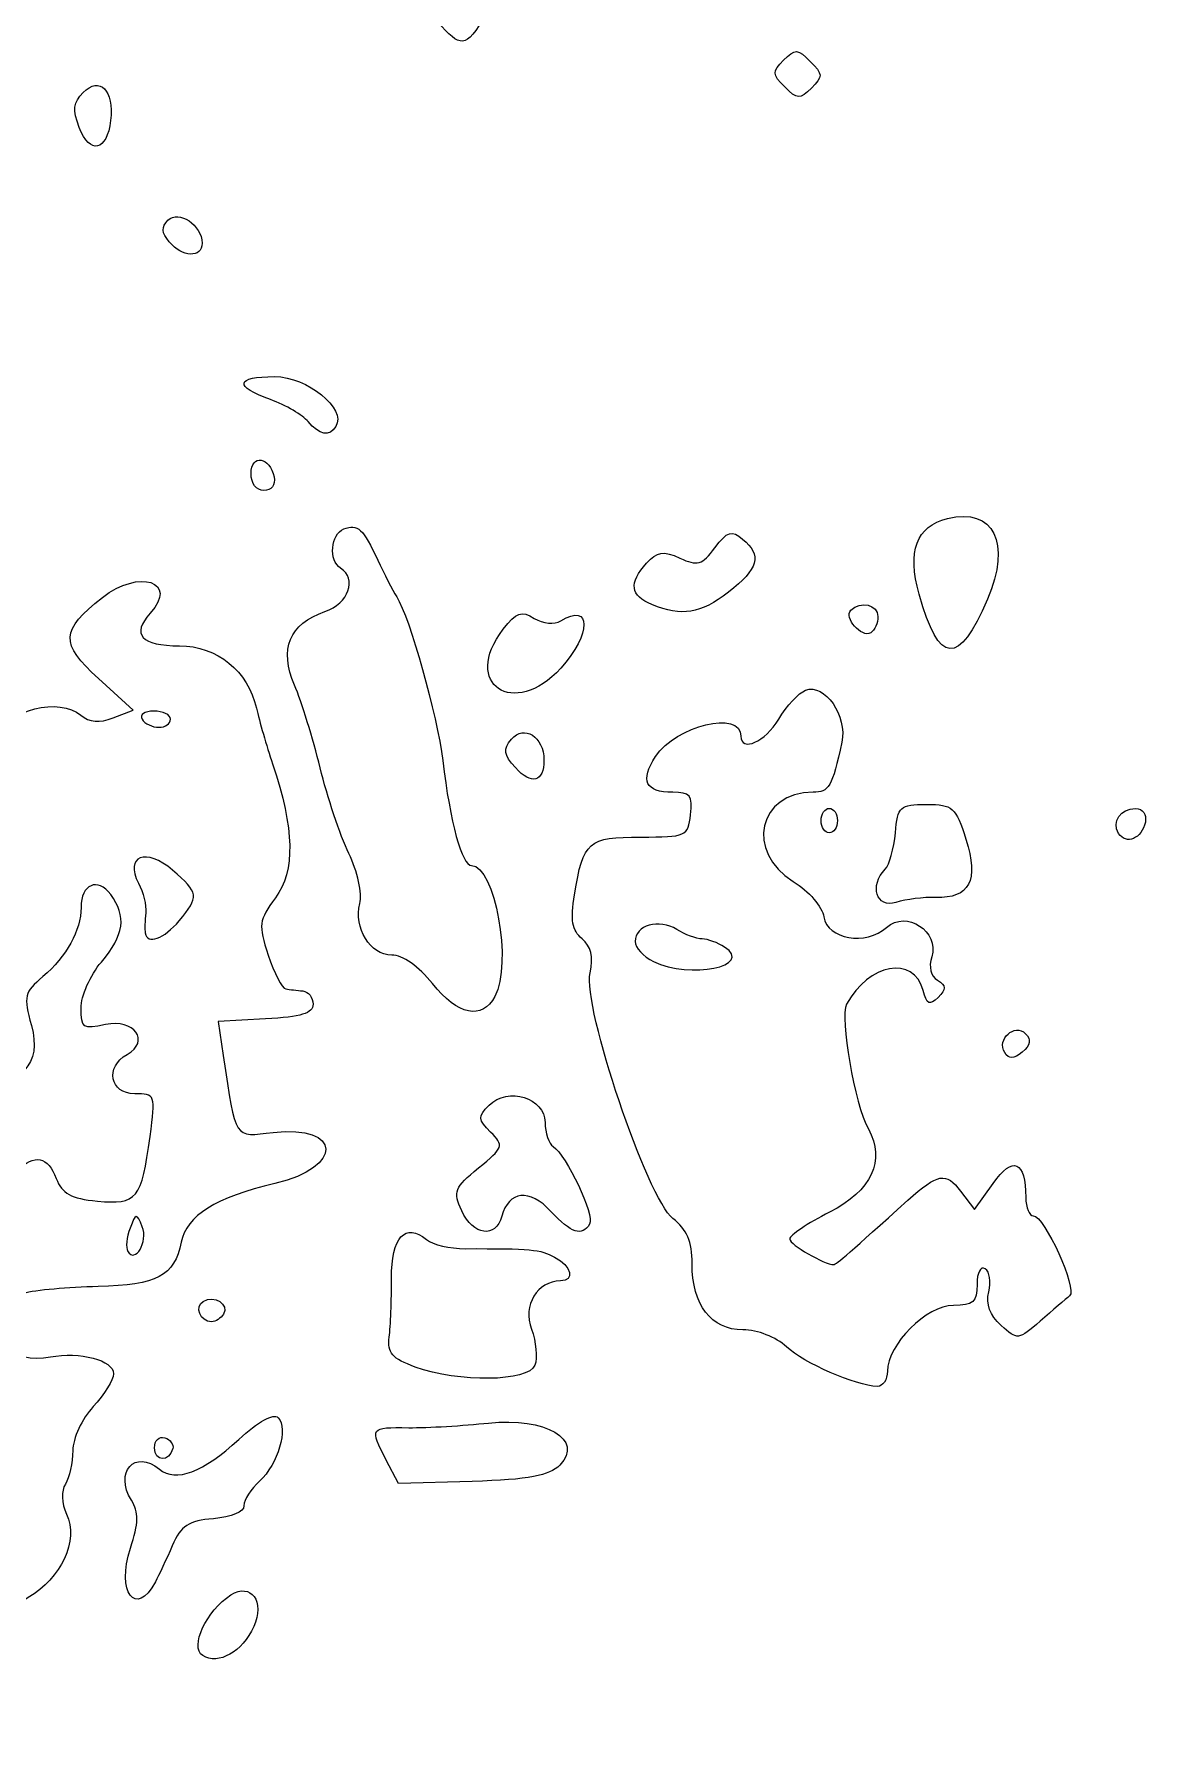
# Model space of a CAD drawing. Header units: centimetres. Extents: x -9.1 to 23.1, y -7.7 to 7.6.
# Drawn here: x -2.91 to -2.018, y 3.444 to 4.813 of the extents above; entities that cross this region are included whole.
import ezdxf

# ---------------------------------------------------------------- set-up
doc = ezdxf.new("R2010")
doc.units = ezdxf.units.CM
doc.header["$MEASUREMENT"] = 0
doc.layers.add('Layer 1', color=7, linetype='Continuous')

msp = doc.modelspace()

# ---------------------------------------------------------------- linework, layer by layer
at = {"layer": 'Layer 1'}
for points, knots in [([(-2.54416, 4.83478), (-2.53503, 4.85036), (-2.52756, 4.86763), (-2.52756, 4.87315), (-2.52756, 4.87315), (-2.52756, 4.87909), (-2.51951, 4.8848), (-2.50783, 4.88714), (-2.50783, 4.88714), (-2.4922, 4.89027), (-2.48725, 4.89535), (-2.48399, 4.91161), (-2.48399, 4.91161), (-2.4812, 4.92557), (-2.47289, 4.93626), (-2.458, 4.94505), (-2.458, 4.94505), (-2.43181, 4.9605), (-2.43094, 4.96604), (-2.45249, 4.98016), (-2.45249, 4.98016), (-2.45249, 4.98016), (-2.46887, 4.99089), (-2.46887, 4.99089), (-2.46887, 4.99089), (-2.46887, 4.99089), (-2.45532, 5.01282), (-2.45532, 5.01282), (-2.45532, 5.01282), (-2.45532, 5.01282), (-2.44177, 5.03475), (-2.44177, 5.03475), (-2.44177, 5.03475), (-2.44177, 5.03475), (-2.45769, 5.05067), (-2.45769, 5.05067), (-2.45769, 5.05067), (-2.46645, 5.05943), (-2.47553, 5.07424), (-2.47788, 5.08359), (-2.47788, 5.08359), (-2.48346, 5.10581), (-2.53623, 5.15913), (-2.55265, 5.15913), (-2.55265, 5.15913), (-2.56205, 5.15913), (-2.56697, 5.15264), (-2.57122, 5.13464), (-2.57122, 5.13464), (-2.57628, 5.11319), (-2.5798, 5.10973), (-2.59963, 5.10682), (-2.59963, 5.10682), (-2.62349, 5.10332), (-2.62329, 5.10394), (-2.61453, 5.05953), (-2.61453, 5.05953), (-2.61085, 5.04089), (-2.61762, 5.03627), (-2.63018, 5.04884), (-2.63018, 5.04884), (-2.63958, 5.05824), (-2.65165, 5.05069), (-2.65165, 5.03541), (-2.65165, 5.03541), (-2.65165, 5.02885), (-2.65918, 5.01855), (-2.66838, 5.01252), (-2.66838, 5.01252), (-2.69591, 4.99448), (-2.68764, 4.97505), (-2.64892, 4.96678), (-2.64892, 4.96678), (-2.60904, 4.95827), (-2.60528, 4.94838), (-2.63161, 4.92121), (-2.63161, 4.92121), (-2.65821, 4.89377), (-2.64754, 4.88092), (-2.60321, 4.887), (-2.60321, 4.887), (-2.58231, 4.88988), (-2.5724, 4.88836), (-2.56665, 4.88143), (-2.56665, 4.88143), (-2.55164, 4.86334), (-2.56407, 4.85217), (-2.59921, 4.85217), (-2.59921, 4.85217), (-2.62407, 4.85217), (-2.63207, 4.84978), (-2.63207, 4.84237), (-2.63207, 4.84237), (-2.63207, 4.83596), (-2.62565, 4.83258), (-2.61349, 4.83258), (-2.61349, 4.83258), (-2.6032, 4.83258), (-2.58963, 4.82675), (-2.58309, 4.81952), (-2.58309, 4.81952), (-2.56658, 4.80128), (-2.56299, 4.80268), (-2.54418, 4.83479), (-2.54418, 4.83479), (-2.54418, 4.83479), (-2.54416, 4.83478), (-2.54416, 4.83478)], [0, 0, 0, 0, 0.0357143, 0.0357143, 0.0357143, 0.0357143, 0.0714286, 0.0714286, 0.0714286, 0.0714286, 0.1071429, 0.1071429, 0.1071429, 0.1071429, 0.1428571, 0.1428571, 0.1428571, 0.1428571, 0.1785714, 0.1785714, 0.1785714, 0.1785714, 0.2142857, 0.2142857, 0.2142857, 0.2142857, 0.25, 0.25, 0.25, 0.25, 0.2857143, 0.2857143, 0.2857143, 0.2857143, 0.3214286, 0.3214286, 0.3214286, 0.3214286, 0.3571429, 0.3571429, 0.3571429, 0.3571429, 0.3928571, 0.3928571, 0.3928571, 0.3928571, 0.4285714, 0.4285714, 0.4285714, 0.4285714, 0.4642857, 0.4642857, 0.4642857, 0.4642857, 0.5, 0.5, 0.5, 0.5, 0.5357143, 0.5357143, 0.5357143, 0.5357143, 0.5714286, 0.5714286, 0.5714286, 0.5714286, 0.6071429, 0.6071429, 0.6071429, 0.6071429, 0.6428571, 0.6428571, 0.6428571, 0.6428571, 0.6785714, 0.6785714, 0.6785714, 0.6785714, 0.7142857, 0.7142857, 0.7142857, 0.7142857, 0.75, 0.75, 0.75, 0.75, 0.7857143, 0.7857143, 0.7857143, 0.7857143, 0.8214286, 0.8214286, 0.8214286, 0.8214286, 0.8571429, 0.8571429, 0.8571429, 0.8571429, 0.8928571, 0.8928571, 0.8928571, 0.8928571, 0.9285714, 0.9285714, 0.9285714, 0.9285714, 1, 1, 1, 1]), ([(-2.28755, 4.79153), (-2.29773, 4.80171), (-2.29968, 4.80179), (-2.30901, 4.79248), (-2.30901, 4.79248), (-2.31834, 4.78315), (-2.31826, 4.7812), (-2.30808, 4.77102), (-2.30808, 4.77102), (-2.2979, 4.76084), (-2.29595, 4.76076), (-2.28662, 4.77007), (-2.28662, 4.77007), (-2.27729, 4.7794), (-2.27737, 4.78135), (-2.28755, 4.79153)], [0, 0, 0, 0, 0.2, 0.2, 0.2, 0.2, 0.4, 0.4, 0.4, 0.4, 0.6, 0.6, 0.6, 0.6, 1, 1, 1, 1]), ([(-2.84882, 4.74411), (-2.84598, 4.76831), (-2.85744, 4.77996), (-2.87087, 4.76652), (-2.87087, 4.76652), (-2.87876, 4.75863), (-2.87944, 4.75268), (-2.87405, 4.73851), (-2.87405, 4.73851), (-2.86564, 4.71638), (-2.85171, 4.71947), (-2.84882, 4.74411)], [0, 0, 0, 0, 0.25, 0.25, 0.25, 0.25, 0.5, 0.5, 0.5, 0.5, 1, 1, 1, 1]), ([(-2.77547, 4.64568), (-2.77547, 4.66015), (-2.79425, 4.67277), (-2.8029, 4.66412), (-2.8029, 4.66412), (-2.80826, 4.65876), (-2.80797, 4.65417), (-2.80182, 4.64676), (-2.80182, 4.64676), (-2.79144, 4.63425), (-2.77547, 4.6336), (-2.77547, 4.64569), (-2.77547, 4.64569), (-2.77547, 4.64569), (-2.77547, 4.64568), (-2.77547, 4.64568)], [0, 0, 0, 0, 0.2, 0.2, 0.2, 0.2, 0.4, 0.4, 0.4, 0.4, 0.6, 0.6, 0.6, 0.6, 1, 1, 1, 1]), ([(-2.66814, 4.4988), (-2.65946, 4.51284), (-2.69123, 4.53876), (-2.71712, 4.53876), (-2.71712, 4.53876), (-2.74867, 4.53876), (-2.75011, 4.53098), (-2.72055, 4.52029), (-2.72055, 4.52029), (-2.70833, 4.51587), (-2.69474, 4.50793), (-2.69036, 4.50265), (-2.69036, 4.50265), (-2.68131, 4.49175), (-2.67335, 4.49037), (-2.66813, 4.49882), (-2.66813, 4.49882), (-2.66813, 4.49882), (-2.66814, 4.4988), (-2.66814, 4.4988)], [0, 0, 0, 0, 0.1666667, 0.1666667, 0.1666667, 0.1666667, 0.3333333, 0.3333333, 0.3333333, 0.3333333, 0.5, 0.5, 0.5, 0.5, 0.6666667, 0.6666667, 0.6666667, 0.6666667, 1, 1, 1, 1]), ([(-2.71771, 4.45825), (-2.72089, 4.47464), (-2.73615, 4.47689), (-2.73615, 4.46097), (-2.73615, 4.46097), (-2.73615, 4.45295), (-2.73193, 4.44736), (-2.72587, 4.44736), (-2.72587, 4.44736), (-2.71979, 4.44736), (-2.71646, 4.45181), (-2.71771, 4.45825)], [0, 0, 0, 0, 0.25, 0.25, 0.25, 0.25, 0.5, 0.5, 0.5, 0.5, 1, 1, 1, 1]), ([(-2.14541, 4.36025), (-2.12607, 4.40518), (-2.14051, 4.43426), (-2.17754, 4.42496), (-2.17754, 4.42496), (-2.2025, 4.4187), (-2.2099, 4.39888), (-2.20021, 4.36426), (-2.20021, 4.36426), (-2.18427, 4.30732), (-2.16869, 4.30618), (-2.14541, 4.36023), (-2.14541, 4.36023), (-2.14541, 4.36023), (-2.14541, 4.36025), (-2.14541, 4.36025)], [0, 0, 0, 0, 0.2, 0.2, 0.2, 0.2, 0.4, 0.4, 0.4, 0.4, 0.6, 0.6, 0.6, 0.6, 1, 1, 1, 1]), ([(-2.54052, 4.04175), (-2.52644, 4.06806), (-2.54052, 4.14668), (-2.5593, 4.14668), (-2.5593, 4.14668), (-2.56701, 4.14668), (-2.57643, 4.18095), (-2.58246, 4.23087), (-2.58246, 4.23087), (-2.58686, 4.26738), (-2.6087, 4.34509), (-2.61936, 4.36221), (-2.61936, 4.36221), (-2.62272, 4.3676), (-2.62955, 4.38082), (-2.63455, 4.3916), (-2.63455, 4.3916), (-2.64628, 4.41689), (-2.65061, 4.42086), (-2.66176, 4.41658), (-2.66176, 4.41658), (-2.67229, 4.41255), (-2.67408, 4.39106), (-2.66439, 4.38507), (-2.66439, 4.38507), (-2.65082, 4.37668), (-2.65796, 4.35692), (-2.67695, 4.3503), (-2.67695, 4.3503), (-2.70553, 4.34034), (-2.71373, 4.32041), (-2.70126, 4.29123), (-2.70126, 4.29123), (-2.69568, 4.27818), (-2.68647, 4.2484), (-2.68077, 4.22506), (-2.68077, 4.22506), (-2.67508, 4.20171), (-2.66474, 4.17083), (-2.6578, 4.15645), (-2.6578, 4.15645), (-2.65086, 4.14207), (-2.64683, 4.124), (-2.64884, 4.1163), (-2.64884, 4.1163), (-2.65398, 4.09666), (-2.64056, 4.07485), (-2.62334, 4.07485), (-2.62334, 4.07485), (-2.61464, 4.07485), (-2.60161, 4.06574), (-2.59064, 4.05199), (-2.59064, 4.05199), (-2.57037, 4.02658), (-2.55079, 4.02259), (-2.54053, 4.04177), (-2.54053, 4.04177), (-2.54053, 4.04177), (-2.54052, 4.04175), (-2.54052, 4.04175)], [0, 0, 0, 0, 0.0625, 0.0625, 0.0625, 0.0625, 0.125, 0.125, 0.125, 0.125, 0.1875, 0.1875, 0.1875, 0.1875, 0.25, 0.25, 0.25, 0.25, 0.3125, 0.3125, 0.3125, 0.3125, 0.375, 0.375, 0.375, 0.375, 0.4375, 0.4375, 0.4375, 0.4375, 0.5, 0.5, 0.5, 0.5, 0.5625, 0.5625, 0.5625, 0.5625, 0.625, 0.625, 0.625, 0.625, 0.6875, 0.6875, 0.6875, 0.6875, 0.75, 0.75, 0.75, 0.75, 0.8125, 0.8125, 0.8125, 0.8125, 0.875, 0.875, 0.875, 0.875, 1, 1, 1, 1]), ([(-2.35325, 4.36589), (-2.32913, 4.38429), (-2.32612, 4.3955), (-2.34182, 4.40852), (-2.34182, 4.40852), (-2.3507, 4.41589), (-2.35397, 4.41486), (-2.36407, 4.40146), (-2.36407, 4.40146), (-2.3744, 4.38777), (-2.37799, 4.38671), (-2.39222, 4.39319), (-2.39222, 4.39319), (-2.40571, 4.39934), (-2.41032, 4.39863), (-2.41895, 4.38911), (-2.41895, 4.38911), (-2.43333, 4.37323), (-2.432, 4.36293), (-2.41468, 4.35596), (-2.41468, 4.35596), (-2.39025, 4.34615), (-2.37615, 4.34842), (-2.35325, 4.36589)], [0, 0, 0, 0, 0.1428571, 0.1428571, 0.1428571, 0.1428571, 0.2857143, 0.2857143, 0.2857143, 0.2857143, 0.4285714, 0.4285714, 0.4285714, 0.4285714, 0.5714286, 0.5714286, 0.5714286, 0.5714286, 0.7142857, 0.7142857, 0.7142857, 0.7142857, 1, 1, 1, 1]), ([(-2.98361, 3.46976), (-2.96216, 3.48526), (-2.95178, 3.49858), (-2.94521, 3.51903), (-2.94521, 3.51903), (-2.93894, 3.53852), (-2.92971, 3.55089), (-2.91488, 3.55964), (-2.91488, 3.55964), (-2.88828, 3.57533), (-2.87447, 3.60536), (-2.88411, 3.62653), (-2.88411, 3.62653), (-2.88823, 3.63557), (-2.88863, 3.64519), (-2.88512, 3.65073), (-2.88512, 3.65073), (-2.88192, 3.65579), (-2.87925, 3.66786), (-2.8792, 3.67755), (-2.8792, 3.67755), (-2.87912, 3.68724), (-2.87175, 3.7031), (-2.86277, 3.71279), (-2.86277, 3.71279), (-2.85379, 3.72248), (-2.84644, 3.73433), (-2.84644, 3.73913), (-2.84644, 3.73913), (-2.84644, 3.75002), (-2.87354, 3.75723), (-2.89718, 3.75264), (-2.89718, 3.75264), (-2.92578, 3.74708), (-2.95795, 3.76624), (-2.96954, 3.79573), (-2.96954, 3.79573), (-2.97926, 3.82047), (-2.98044, 3.82121), (-3.00502, 3.81792), (-3.00502, 3.81792), (-3.02897, 3.81471), (-3.03098, 3.81578), (-3.03968, 3.83661), (-3.03968, 3.83661), (-3.04476, 3.84877), (-3.04892, 3.87378), (-3.04892, 3.89219), (-3.04892, 3.89219), (-3.04892, 3.92018), (-3.05106, 3.92623), (-3.06198, 3.92909), (-3.06198, 3.92909), (-3.09507, 3.93774), (-3.06719, 3.94843), (-3.02025, 3.94509), (-3.02025, 3.94509), (-3.00764, 3.94418), (-2.9983, 3.94814), (-2.99212, 3.95696), (-2.99212, 3.95696), (-2.98572, 3.9661), (-2.97544, 3.97021), (-2.95875, 3.97032), (-2.95875, 3.97032), (-2.91986, 3.97073), (-2.90377, 3.98726), (-2.9124, 4.01846), (-2.9124, 4.01846), (-2.91887, 4.04187), (-2.91814, 4.04499), (-2.90315, 4.05765), (-2.90315, 4.05765), (-2.8841, 4.07375), (-2.87258, 4.09462), (-2.87258, 4.11304), (-2.87258, 4.11304), (-2.87258, 4.13172), (-2.8591, 4.13758), (-2.84873, 4.1234), (-2.84873, 4.1234), (-2.83584, 4.10578), (-2.83788, 4.09117), (-2.85625, 4.06933), (-2.85625, 4.06933), (-2.86523, 4.05865), (-2.87258, 4.04203), (-2.87258, 4.03239), (-2.87258, 4.03239), (-2.87258, 4.0163), (-2.87096, 4.01521), (-2.85298, 4.01916), (-2.85298, 4.01916), (-2.82997, 4.02421), (-2.81666, 4.00579), (-2.83565, 3.99517), (-2.83565, 3.99517), (-2.8535, 3.98518), (-2.84931, 3.96365), (-2.82952, 3.96365), (-2.82952, 3.96365), (-2.81285, 3.96365), (-2.81265, 3.96311), (-2.81721, 3.92936), (-2.81721, 3.92936), (-2.82399, 3.87917), (-2.82772, 3.87459), (-2.85944, 3.87761), (-2.85944, 3.87761), (-2.88073, 3.87963), (-2.8878, 3.88353), (-2.89246, 3.89579), (-2.89246, 3.89579), (-2.8992, 3.91351), (-2.90934, 3.91555), (-2.92433, 3.9022), (-2.92433, 3.9022), (-2.93899, 3.88914), (-2.96023, 3.88704), (-2.97274, 3.89742), (-2.97274, 3.89742), (-2.98993, 3.91169), (-3.00437, 3.90169), (-3.002, 3.87714), (-3.002, 3.87714), (-3.00027, 3.85926), (-2.9963, 3.85472), (-2.97709, 3.84868), (-2.97709, 3.84868), (-2.96124, 3.84369), (-2.9513, 3.83504), (-2.94468, 3.82042), (-2.94468, 3.82042), (-2.9365, 3.80238), (-2.93274, 3.79998), (-2.91856, 3.80373), (-2.91856, 3.80373), (-2.90945, 3.80612), (-2.88261, 3.80856), (-2.85893, 3.80912), (-2.85893, 3.80912), (-2.81162, 3.81023), (-2.79763, 3.81768), (-2.79222, 3.84458), (-2.79222, 3.84458), (-2.78792, 3.86595), (-2.7646, 3.88056), (-2.71699, 3.89171), (-2.71699, 3.89171), (-2.6617, 3.90466), (-2.66301, 3.93891), (-2.71856, 3.93265), (-2.71856, 3.93265), (-2.75025, 3.92907), (-2.74816, 3.92585), (-2.75848, 3.99431), (-2.75848, 3.99431), (-2.75848, 3.99431), (-2.76261, 4.02173), (-2.76261, 4.02173), (-2.76261, 4.02173), (-2.76261, 4.02173), (-2.72454, 4.02371), (-2.72454, 4.02371), (-2.72454, 4.02371), (-2.69593, 4.02519), (-2.68647, 4.02812), (-2.68647, 4.03548), (-2.68647, 4.03548), (-2.68647, 4.04087), (-2.69014, 4.04564), (-2.69463, 4.04609), (-2.69463, 4.04609), (-2.69912, 4.04654), (-2.70526, 4.04728), (-2.70828, 4.04774), (-2.70828, 4.04774), (-2.7113, 4.04819), (-2.71767, 4.06039), (-2.72244, 4.07485), (-2.72244, 4.07485), (-2.73047, 4.09918), (-2.73003, 4.10262), (-2.71659, 4.1208), (-2.71659, 4.1208), (-2.70062, 4.1424), (-2.70134, 4.17592), (-2.7189, 4.22816), (-2.7189, 4.22816), (-2.72373, 4.24253), (-2.72955, 4.26262), (-2.73183, 4.27281), (-2.73183, 4.27281), (-2.73852, 4.30267), (-2.76342, 4.32286), (-2.79355, 4.32286), (-2.79355, 4.32286), (-2.82423, 4.32286), (-2.83246, 4.332), (-2.81709, 4.34898), (-2.81709, 4.34898), (-2.79407, 4.37441), (-2.82584, 4.38482), (-2.85544, 4.36154), (-2.85544, 4.36154), (-2.88911, 4.33506), (-2.88961, 4.32495), (-2.85865, 4.29665), (-2.85865, 4.29665), (-2.85865, 4.29665), (-2.83078, 4.27117), (-2.83078, 4.27117), (-2.83078, 4.27117), (-2.83078, 4.27117), (-2.8468, 4.26508), (-2.8468, 4.26508), (-2.8468, 4.26508), (-2.85795, 4.26084), (-2.8658, 4.2615), (-2.87262, 4.26718), (-2.87262, 4.26718), (-2.89035, 4.282), (-2.93042, 4.27185), (-2.94191, 4.24964), (-2.94191, 4.24964), (-2.94893, 4.23607), (-2.95558, 4.23109), (-2.96383, 4.23325), (-2.96383, 4.23325), (-2.9783, 4.23704), (-2.98394, 4.23325), (-2.99865, 4.21019), (-2.99865, 4.21019), (-3.01956, 4.17733), (-2.97936, 4.14388), (-2.94506, 4.1656), (-2.94506, 4.1656), (-2.9353, 4.17178), (-2.91834, 4.16807), (-2.91834, 4.15975), (-2.91834, 4.15975), (-2.91834, 4.15703), (-2.93205, 4.14411), (-2.9488, 4.13106), (-2.9488, 4.13106), (-2.98586, 4.10219), (-3.01289, 4.09934), (-3.01899, 4.12366), (-3.01899, 4.12366), (-3.02324, 4.14057), (-3.05025, 4.14723), (-3.05876, 4.13345), (-3.05876, 4.13345), (-3.06667, 4.12065), (-3.08162, 4.12681), (-3.08162, 4.14286), (-3.08162, 4.14286), (-3.08162, 4.15163), (-3.08438, 4.16051), (-3.08775, 4.16259), (-3.08775, 4.16259), (-3.09642, 4.16795), (-3.10668, 4.1471), (-3.10275, 4.13209), (-3.10275, 4.13209), (-3.09819, 4.11464), (-3.11363, 4.0884), (-3.13495, 4.07737), (-3.13495, 4.07737), (-3.15853, 4.06518), (-3.15927, 4.06536), (-3.1668, 4.08517), (-3.1668, 4.08517), (-3.17222, 4.09941), (-3.17489, 4.10087), (-3.18311, 4.09404), (-3.18311, 4.09404), (-3.18852, 4.08955), (-3.19137, 4.08091), (-3.18944, 4.07483), (-3.18944, 4.07483), (-3.18743, 4.06849), (-3.19152, 4.05873), (-3.19905, 4.05191), (-3.19905, 4.05191), (-3.21096, 4.04113), (-3.22518, 4.00491), (-3.22527, 3.9851), (-3.22527, 3.9851), (-3.22535, 3.97363), (-3.19865, 3.95055), (-3.18533, 3.95055), (-3.18533, 3.95055), (-3.17907, 3.95055), (-3.16776, 3.95924), (-3.1602, 3.96986), (-3.1602, 3.96986), (-3.14718, 3.98815), (-3.14422, 3.9891), (-3.10426, 3.98782), (-3.10426, 3.98782), (-3.07874, 3.987), (-3.06335, 3.98391), (-3.06531, 3.97994), (-3.06531, 3.97994), (-3.06709, 3.97636), (-3.07033, 3.96841), (-3.0725, 3.9623), (-3.0725, 3.9623), (-3.07539, 3.95418), (-3.0855, 3.95066), (-3.11006, 3.94924), (-3.11006, 3.94924), (-3.14533, 3.94718), (-3.15922, 3.9299), (-3.12903, 3.92562), (-3.12903, 3.92562), (-3.1104, 3.92299), (-3.09468, 3.90071), (-3.09468, 3.87697), (-3.09468, 3.87697), (-3.09468, 3.85939), (-3.09575, 3.85874), (-3.11786, 3.86288), (-3.11786, 3.86288), (-3.14012, 3.86706), (-3.14088, 3.86659), (-3.13691, 3.85076), (-3.13691, 3.85076), (-3.1333, 3.83635), (-3.1353, 3.83373), (-3.15292, 3.82986), (-3.15292, 3.82986), (-3.17458, 3.8251), (-3.18115, 3.80485), (-3.16326, 3.79799), (-3.16326, 3.79799), (-3.14341, 3.79037), (-3.15339, 3.7775), (-3.1806, 3.77563), (-3.1806, 3.77563), (-3.19551, 3.7746), (-3.2102, 3.77221), (-3.21325, 3.77035), (-3.21325, 3.77035), (-3.22086, 3.76565), (-3.22024, 3.73671), (-3.21243, 3.73189), (-3.21243, 3.73189), (-3.19737, 3.72258), (-3.19097, 3.67435), (-3.20226, 3.65524), (-3.20226, 3.65524), (-3.21307, 3.63695), (-3.21305, 3.63691), (-3.19322, 3.63294), (-3.19322, 3.63294), (-3.16836, 3.62797), (-3.16865, 3.62835), (-3.12531, 3.5457), (-3.12531, 3.5457), (-3.09325, 3.48456), (-3.08712, 3.47672), (-3.06845, 3.4729), (-3.06845, 3.4729), (-3.05694, 3.47055), (-3.04281, 3.46391), (-3.03705, 3.45815), (-3.03705, 3.45815), (-3.02291, 3.44401), (-3.01777, 3.44513), (-2.98366, 3.46978), (-2.98366, 3.46978), (-2.98366, 3.46978), (-2.98361, 3.46976), (-2.98361, 3.46976)], [0, 0, 0, 0, 0.0105263, 0.0105263, 0.0105263, 0.0105263, 0.0210526, 0.0210526, 0.0210526, 0.0210526, 0.0315789, 0.0315789, 0.0315789, 0.0315789, 0.0421053, 0.0421053, 0.0421053, 0.0421053, 0.0526316, 0.0526316, 0.0526316, 0.0526316, 0.0631579, 0.0631579, 0.0631579, 0.0631579, 0.0736842, 0.0736842, 0.0736842, 0.0736842, 0.0842105, 0.0842105, 0.0842105, 0.0842105, 0.0947368, 0.0947368, 0.0947368, 0.0947368, 0.1052632, 0.1052632, 0.1052632, 0.1052632, 0.1157895, 0.1157895, 0.1157895, 0.1157895, 0.1263158, 0.1263158, 0.1263158, 0.1263158, 0.1368421, 0.1368421, 0.1368421, 0.1368421, 0.1473684, 0.1473684, 0.1473684, 0.1473684, 0.1578947, 0.1578947, 0.1578947, 0.1578947, 0.1684211, 0.1684211, 0.1684211, 0.1684211, 0.1789474, 0.1789474, 0.1789474, 0.1789474, 0.1894737, 0.1894737, 0.1894737, 0.1894737, 0.2, 0.2, 0.2, 0.2, 0.2105263, 0.2105263, 0.2105263, 0.2105263, 0.2210526, 0.2210526, 0.2210526, 0.2210526, 0.2315789, 0.2315789, 0.2315789, 0.2315789, 0.2421053, 0.2421053, 0.2421053, 0.2421053, 0.2526316, 0.2526316, 0.2526316, 0.2526316, 0.2631579, 0.2631579, 0.2631579, 0.2631579, 0.2736842, 0.2736842, 0.2736842, 0.2736842, 0.2842105, 0.2842105, 0.2842105, 0.2842105, 0.2947368, 0.2947368, 0.2947368, 0.2947368, 0.3052632, 0.3052632, 0.3052632, 0.3052632, 0.3157895, 0.3157895, 0.3157895, 0.3157895, 0.3263158, 0.3263158, 0.3263158, 0.3263158, 0.3368421, 0.3368421, 0.3368421, 0.3368421, 0.3473684, 0.3473684, 0.3473684, 0.3473684, 0.3578947, 0.3578947, 0.3578947, 0.3578947, 0.3684211, 0.3684211, 0.3684211, 0.3684211, 0.3789474, 0.3789474, 0.3789474, 0.3789474, 0.3894737, 0.3894737, 0.3894737, 0.3894737, 0.4, 0.4, 0.4, 0.4, 0.4105263, 0.4105263, 0.4105263, 0.4105263, 0.4210526, 0.4210526, 0.4210526, 0.4210526, 0.4315789, 0.4315789, 0.4315789, 0.4315789, 0.4421053, 0.4421053, 0.4421053, 0.4421053, 0.4526316, 0.4526316, 0.4526316, 0.4526316, 0.4631579, 0.4631579, 0.4631579, 0.4631579, 0.4736842, 0.4736842, 0.4736842, 0.4736842, 0.4842105, 0.4842105, 0.4842105, 0.4842105, 0.4947368, 0.4947368, 0.4947368, 0.4947368, 0.5052632, 0.5052632, 0.5052632, 0.5052632, 0.5157895, 0.5157895, 0.5157895, 0.5157895, 0.5263158, 0.5263158, 0.5263158, 0.5263158, 0.5368421, 0.5368421, 0.5368421, 0.5368421, 0.5473684, 0.5473684, 0.5473684, 0.5473684, 0.5578947, 0.5578947, 0.5578947, 0.5578947, 0.5684211, 0.5684211, 0.5684211, 0.5684211, 0.5789474, 0.5789474, 0.5789474, 0.5789474, 0.5894737, 0.5894737, 0.5894737, 0.5894737, 0.6, 0.6, 0.6, 0.6, 0.6105263, 0.6105263, 0.6105263, 0.6105263, 0.6210526, 0.6210526, 0.6210526, 0.6210526, 0.6315789, 0.6315789, 0.6315789, 0.6315789, 0.6421053, 0.6421053, 0.6421053, 0.6421053, 0.6526316, 0.6526316, 0.6526316, 0.6526316, 0.6631579, 0.6631579, 0.6631579, 0.6631579, 0.6736842, 0.6736842, 0.6736842, 0.6736842, 0.6842105, 0.6842105, 0.6842105, 0.6842105, 0.6947368, 0.6947368, 0.6947368, 0.6947368, 0.7052632, 0.7052632, 0.7052632, 0.7052632, 0.7157895, 0.7157895, 0.7157895, 0.7157895, 0.7263158, 0.7263158, 0.7263158, 0.7263158, 0.7368421, 0.7368421, 0.7368421, 0.7368421, 0.7473684, 0.7473684, 0.7473684, 0.7473684, 0.7578947, 0.7578947, 0.7578947, 0.7578947, 0.7684211, 0.7684211, 0.7684211, 0.7684211, 0.7789474, 0.7789474, 0.7789474, 0.7789474, 0.7894737, 0.7894737, 0.7894737, 0.7894737, 0.8, 0.8, 0.8, 0.8, 0.8105263, 0.8105263, 0.8105263, 0.8105263, 0.8210526, 0.8210526, 0.8210526, 0.8210526, 0.8315789, 0.8315789, 0.8315789, 0.8315789, 0.8421053, 0.8421053, 0.8421053, 0.8421053, 0.8526316, 0.8526316, 0.8526316, 0.8526316, 0.8631579, 0.8631579, 0.8631579, 0.8631579, 0.8736842, 0.8736842, 0.8736842, 0.8736842, 0.8842105, 0.8842105, 0.8842105, 0.8842105, 0.8947368, 0.8947368, 0.8947368, 0.8947368, 0.9052632, 0.9052632, 0.9052632, 0.9052632, 0.9157895, 0.9157895, 0.9157895, 0.9157895, 0.9263158, 0.9263158, 0.9263158, 0.9263158, 0.9368421, 0.9368421, 0.9368421, 0.9368421, 0.9473684, 0.9473684, 0.9473684, 0.9473684, 0.9578947, 0.9578947, 0.9578947, 0.9578947, 0.9684211, 0.9684211, 0.9684211, 0.9684211, 0.9789474, 0.9789474, 0.9789474, 0.9789474, 1, 1, 1, 1]), ([(-2.4877, 4.30495), (-2.46286, 4.33214), (-2.46293, 4.35822), (-2.48778, 4.34285), (-2.48778, 4.34285), (-2.49297, 4.33964), (-2.50181, 4.3405), (-2.50898, 4.34491), (-2.50898, 4.34491), (-2.51929, 4.35125), (-2.52332, 4.34984), (-2.53391, 4.33615), (-2.53391, 4.33615), (-2.56783, 4.29229), (-2.5254, 4.26365), (-2.48768, 4.30495), (-2.48768, 4.30495), (-2.48768, 4.30495), (-2.4877, 4.30495), (-2.4877, 4.30495)], [0, 0, 0, 0, 0.1666667, 0.1666667, 0.1666667, 0.1666667, 0.3333333, 0.3333333, 0.3333333, 0.3333333, 0.5, 0.5, 0.5, 0.5, 0.6666667, 0.6666667, 0.6666667, 0.6666667, 1, 1, 1, 1]), ([(-2.23331, 4.34635), (-2.23331, 4.35595), (-2.24725, 4.35923), (-2.25502, 4.35146), (-2.25502, 4.35146), (-2.26093, 4.34555), (-2.24629, 4.32891), (-2.2391, 4.33336), (-2.2391, 4.33336), (-2.23591, 4.33534), (-2.23331, 4.34117), (-2.23331, 4.34635)], [0, 0, 0, 0, 0.25, 0.25, 0.25, 0.25, 0.5, 0.5, 0.5, 0.5, 1, 1, 1, 1]), ([(-2.22565, 3.74124), (-2.22565, 3.76261), (-2.19422, 3.79399), (-2.17282, 3.79399), (-2.17282, 3.79399), (-2.15678, 3.79399), (-2.15381, 3.79658), (-2.15381, 3.81071), (-2.15381, 3.81071), (-2.15381, 3.82023), (-2.15099, 3.82568), (-2.14725, 3.82337), (-2.14725, 3.82337), (-2.14364, 3.82115), (-2.14234, 3.81276), (-2.14436, 3.80474), (-2.14436, 3.80474), (-2.14682, 3.79493), (-2.1436, 3.78616), (-2.13452, 3.77794), (-2.13452, 3.77794), (-2.12128, 3.76596), (-2.12067, 3.76603), (-2.10313, 3.7814), (-2.10313, 3.7814), (-2.09329, 3.79002), (-2.08266, 3.7991), (-2.07952, 3.80158), (-2.07952, 3.80158), (-2.07293, 3.80678), (-2.09973, 3.86584), (-2.10868, 3.86584), (-2.10868, 3.86584), (-2.11195, 3.86584), (-2.11467, 3.87246), (-2.11473, 3.88054), (-2.11473, 3.88054), (-2.11494, 3.90998), (-2.12488, 3.91426), (-2.14089, 3.89178), (-2.14089, 3.89178), (-2.14089, 3.89178), (-2.15583, 3.87079), (-2.15583, 3.87079), (-2.15583, 3.87079), (-2.15583, 3.87079), (-2.16699, 3.88558), (-2.16699, 3.88558), (-2.16699, 3.88558), (-2.17872, 3.90113), (-2.18527, 3.9), (-2.20933, 3.87829), (-2.20933, 3.87829), (-2.25487, 3.83719), (-2.26701, 3.82665), (-2.26877, 3.82665), (-2.26877, 3.82665), (-2.27625, 3.82665), (-2.30403, 3.84283), (-2.30403, 3.84718), (-2.30403, 3.84718), (-2.30403, 3.85014), (-2.28969, 3.85982), (-2.27216, 3.8687), (-2.27216, 3.8687), (-2.23834, 3.88584), (-2.22692, 3.91029), (-2.241, 3.93545), (-2.241, 3.93545), (-2.25202, 3.95514), (-2.26413, 4.02478), (-2.2584, 4.03548), (-2.2584, 4.03548), (-2.24087, 4.06823), (-2.20447, 4.07482), (-2.19709, 4.04658), (-2.19709, 4.04658), (-2.19413, 4.03525), (-2.19185, 4.03418), (-2.18511, 4.04092), (-2.18511, 4.04092), (-2.17837, 4.04766), (-2.17846, 4.05028), (-2.18559, 4.05469), (-2.18559, 4.05469), (-2.19096, 4.05798), (-2.19275, 4.06534), (-2.19017, 4.07346), (-2.19017, 4.07346), (-2.18373, 4.09374), (-2.21062, 4.1113), (-2.22634, 4.09707), (-2.22634, 4.09707), (-2.24277, 4.0822), (-2.27411, 4.0875), (-2.27669, 4.10558), (-2.27669, 4.10558), (-2.27783, 4.11358), (-2.28873, 4.12618), (-2.30118, 4.13387), (-2.30118, 4.13387), (-2.33985, 4.15777), (-2.32927, 4.20545), (-2.2853, 4.20545), (-2.2853, 4.20545), (-2.27259, 4.20545), (-2.27019, 4.20963), (-2.26222, 4.2456), (-2.26222, 4.2456), (-2.25758, 4.26657), (-2.27614, 4.29313), (-2.29136, 4.28728), (-2.29136, 4.28728), (-2.29691, 4.28514), (-2.3066, 4.27469), (-2.3129, 4.26402), (-2.3129, 4.26402), (-2.32355, 4.246), (-2.34321, 4.2372), (-2.34321, 4.25046), (-2.34321, 4.25046), (-2.34321, 4.27147), (-2.39532, 4.25905), (-2.41163, 4.23416), (-2.41163, 4.23416), (-2.42432, 4.21479), (-2.41985, 4.20544), (-2.39791, 4.20544), (-2.39791, 4.20544), (-2.3839, 4.20544), (-2.38183, 4.20285), (-2.3836, 4.18748), (-2.3836, 4.18748), (-2.38559, 4.17018), (-2.38707, 4.16952), (-2.42363, 4.16952), (-2.42363, 4.16952), (-2.46594, 4.16952), (-2.46967, 4.16627), (-2.47675, 4.12329), (-2.47675, 4.12329), (-2.48011, 4.10292), (-2.47867, 4.09461), (-2.47066, 4.08796), (-2.47066, 4.08796), (-2.46337, 4.08191), (-2.46143, 4.07362), (-2.46427, 4.06069), (-2.46427, 4.06069), (-2.47024, 4.03351), (-2.41832, 3.8796), (-2.39779, 3.86364), (-2.39779, 3.86364), (-2.38656, 3.8549), (-2.3824, 3.84514), (-2.3824, 3.82754), (-2.3824, 3.82754), (-2.3824, 3.79426), (-2.36716, 3.77438), (-2.34163, 3.77438), (-2.34163, 3.77438), (-2.32991, 3.77438), (-2.31502, 3.76858), (-2.3067, 3.76076), (-2.3067, 3.76076), (-2.29287, 3.74777), (-2.25115, 3.72956), (-2.23382, 3.72895), (-2.23382, 3.72895), (-2.22933, 3.72895), (-2.22566, 3.73431), (-2.22566, 3.74122), (-2.22566, 3.74122), (-2.22566, 3.74122), (-2.22565, 3.74124), (-2.22565, 3.74124)], [0, 0, 0, 0, 0.0222222, 0.0222222, 0.0222222, 0.0222222, 0.0444444, 0.0444444, 0.0444444, 0.0444444, 0.0666667, 0.0666667, 0.0666667, 0.0666667, 0.0888889, 0.0888889, 0.0888889, 0.0888889, 0.1111111, 0.1111111, 0.1111111, 0.1111111, 0.1333333, 0.1333333, 0.1333333, 0.1333333, 0.1555556, 0.1555556, 0.1555556, 0.1555556, 0.1777778, 0.1777778, 0.1777778, 0.1777778, 0.2, 0.2, 0.2, 0.2, 0.2222222, 0.2222222, 0.2222222, 0.2222222, 0.2444444, 0.2444444, 0.2444444, 0.2444444, 0.2666667, 0.2666667, 0.2666667, 0.2666667, 0.2888889, 0.2888889, 0.2888889, 0.2888889, 0.3111111, 0.3111111, 0.3111111, 0.3111111, 0.3333333, 0.3333333, 0.3333333, 0.3333333, 0.3555556, 0.3555556, 0.3555556, 0.3555556, 0.3777778, 0.3777778, 0.3777778, 0.3777778, 0.4, 0.4, 0.4, 0.4, 0.4222222, 0.4222222, 0.4222222, 0.4222222, 0.4444444, 0.4444444, 0.4444444, 0.4444444, 0.4666667, 0.4666667, 0.4666667, 0.4666667, 0.4888889, 0.4888889, 0.4888889, 0.4888889, 0.5111111, 0.5111111, 0.5111111, 0.5111111, 0.5333333, 0.5333333, 0.5333333, 0.5333333, 0.5555556, 0.5555556, 0.5555556, 0.5555556, 0.5777778, 0.5777778, 0.5777778, 0.5777778, 0.6, 0.6, 0.6, 0.6, 0.6222222, 0.6222222, 0.6222222, 0.6222222, 0.6444444, 0.6444444, 0.6444444, 0.6444444, 0.6666667, 0.6666667, 0.6666667, 0.6666667, 0.6888889, 0.6888889, 0.6888889, 0.6888889, 0.7111111, 0.7111111, 0.7111111, 0.7111111, 0.7333333, 0.7333333, 0.7333333, 0.7333333, 0.7555556, 0.7555556, 0.7555556, 0.7555556, 0.7777778, 0.7777778, 0.7777778, 0.7777778, 0.8, 0.8, 0.8, 0.8, 0.8222222, 0.8222222, 0.8222222, 0.8222222, 0.8444444, 0.8444444, 0.8444444, 0.8444444, 0.8666667, 0.8666667, 0.8666667, 0.8666667, 0.8888889, 0.8888889, 0.8888889, 0.8888889, 0.9111111, 0.9111111, 0.9111111, 0.9111111, 0.9333333, 0.9333333, 0.9333333, 0.9333333, 0.9555556, 0.9555556, 0.9555556, 0.9555556, 1, 1, 1, 1]), ([(-2.8236, 4.26405), (-2.82582, 4.26763), (-2.82159, 4.27058), (-2.81419, 4.27058), (-2.81419, 4.27058), (-2.80679, 4.27058), (-2.80074, 4.26766), (-2.80074, 4.26405), (-2.80074, 4.26405), (-2.80074, 4.26047), (-2.80497, 4.25752), (-2.81015, 4.25752), (-2.81015, 4.25752), (-2.81533, 4.25752), (-2.82138, 4.26044), (-2.8236, 4.26405)], [0, 0, 0, 0, 0.2, 0.2, 0.2, 0.2, 0.4, 0.4, 0.4, 0.4, 0.6, 0.6, 0.6, 0.6, 1, 1, 1, 1]), ([(-2.5012, 4.23127), (-2.5012, 4.24986), (-2.51727, 4.26012), (-2.52736, 4.24797), (-2.52736, 4.24797), (-2.53418, 4.23975), (-2.5336, 4.23569), (-2.52409, 4.22519), (-2.52409, 4.22519), (-2.51109, 4.21083), (-2.5012, 4.21345), (-2.5012, 4.23127)], [0, 0, 0, 0, 0.25, 0.25, 0.25, 0.25, 0.5, 0.5, 0.5, 0.5, 1, 1, 1, 1]), ([(-2.26582, 4.18272), (-2.26582, 4.18811), (-2.26876, 4.19252), (-2.27235, 4.19252), (-2.27235, 4.19252), (-2.27594, 4.19252), (-2.27888, 4.18811), (-2.27888, 4.18272), (-2.27888, 4.18272), (-2.27888, 4.17733), (-2.27594, 4.17293), (-2.27235, 4.17293), (-2.27235, 4.17293), (-2.26876, 4.17293), (-2.26582, 4.17734), (-2.26582, 4.18272)], [0, 0, 0, 0, 0.2, 0.2, 0.2, 0.2, 0.4, 0.4, 0.4, 0.4, 0.6, 0.6, 0.6, 0.6, 1, 1, 1, 1]), ([(-2.18703, 4.1211), (-2.15978, 4.12015), (-2.15219, 4.13467), (-2.16267, 4.16777), (-2.16267, 4.16777), (-2.17085, 4.19363), (-2.17318, 4.19568), (-2.19436, 4.19568), (-2.19436, 4.19568), (-2.21573, 4.19568), (-2.21736, 4.1942), (-2.21932, 4.17282), (-2.21932, 4.17282), (-2.22047, 4.16025), (-2.22415, 4.14717), (-2.22748, 4.14375), (-2.22748, 4.14375), (-2.24041, 4.13052), (-2.23448, 4.11222), (-2.21885, 4.1171), (-2.21885, 4.1171), (-2.21077, 4.11961), (-2.19645, 4.12142), (-2.18703, 4.12109), (-2.18703, 4.12109), (-2.18703, 4.12109), (-2.18703, 4.1211), (-2.18703, 4.1211)], [0, 0, 0, 0, 0.125, 0.125, 0.125, 0.125, 0.25, 0.25, 0.25, 0.25, 0.375, 0.375, 0.375, 0.375, 0.5, 0.5, 0.5, 0.5, 0.625, 0.625, 0.625, 0.625, 0.75, 0.75, 0.75, 0.75, 1, 1, 1, 1]), ([(-2.0188, 4.18153), (-2.01758, 4.18783), (-2.02085, 4.19242), (-2.02658, 4.19242), (-2.02658, 4.19242), (-2.03871, 4.19242), (-2.04604, 4.18177), (-2.04029, 4.17248), (-2.04029, 4.17248), (-2.03438, 4.16292), (-2.02134, 4.1684), (-2.0188, 4.18153)], [0, 0, 0, 0, 0.25, 0.25, 0.25, 0.25, 0.5, 0.5, 0.5, 0.5, 1, 1, 1, 1]), ([(-2.82108, 4.09261), (-2.82149, 4.09529), (-2.82133, 4.10254), (-2.82071, 4.10868), (-2.82071, 4.10868), (-2.8201, 4.11483), (-2.82263, 4.12554), (-2.82635, 4.13248), (-2.82635, 4.13248), (-2.83805, 4.15435), (-2.82027, 4.16119), (-2.7991, 4.14297), (-2.7991, 4.14297), (-2.77801, 4.12483), (-2.77762, 4.12183), (-2.79383, 4.1024), (-2.79383, 4.1024), (-2.8059, 4.08793), (-2.8196, 4.08301), (-2.82108, 4.0926), (-2.82108, 4.0926), (-2.82108, 4.0926), (-2.82108, 4.09261), (-2.82108, 4.09261)], [0, 0, 0, 0, 0.1428571, 0.1428571, 0.1428571, 0.1428571, 0.2857143, 0.2857143, 0.2857143, 0.2857143, 0.4285714, 0.4285714, 0.4285714, 0.4285714, 0.5714286, 0.5714286, 0.5714286, 0.5714286, 0.7142857, 0.7142857, 0.7142857, 0.7142857, 1, 1, 1, 1]), ([(-2.41342, 4.06974), (-2.4215, 4.07365), (-2.42812, 4.08088), (-2.42812, 4.08583), (-2.42812, 4.08583), (-2.42812, 4.09877), (-2.40886, 4.10431), (-2.39469, 4.09546), (-2.39469, 4.09546), (-2.38803, 4.0913), (-2.37887, 4.08785), (-2.37433, 4.0878), (-2.37433, 4.0878), (-2.36979, 4.0878), (-2.36167, 4.08479), (-2.35628, 4.08127), (-2.35628, 4.08127), (-2.33277, 4.06584), (-2.38393, 4.05552), (-2.41343, 4.06975), (-2.41343, 4.06975), (-2.41343, 4.06975), (-2.41342, 4.06974), (-2.41342, 4.06974)], [0, 0, 0, 0, 0.1428571, 0.1428571, 0.1428571, 0.1428571, 0.2857143, 0.2857143, 0.2857143, 0.2857143, 0.4285714, 0.4285714, 0.4285714, 0.4285714, 0.5714286, 0.5714286, 0.5714286, 0.5714286, 0.7142857, 0.7142857, 0.7142857, 0.7142857, 1, 1, 1, 1]), ([(-2.11485, 4.01187), (-2.12357, 4.02059), (-2.13819, 4.00737), (-2.13161, 3.99672), (-2.13161, 3.99672), (-2.12822, 3.99124), (-2.12455, 3.99136), (-2.11753, 3.99717), (-2.11753, 3.99717), (-2.11094, 4.00263), (-2.11012, 4.00713), (-2.11485, 4.01186), (-2.11485, 4.01186), (-2.11485, 4.01186), (-2.11485, 4.01187), (-2.11485, 4.01187)], [0, 0, 0, 0, 0.2, 0.2, 0.2, 0.2, 0.4, 0.4, 0.4, 0.4, 0.6, 0.6, 0.6, 0.6, 1, 1, 1, 1]), ([(-2.53503, 3.86542), (-2.52965, 3.88598), (-2.51259, 3.8877), (-2.49562, 3.86941), (-2.49562, 3.86941), (-2.47923, 3.85173), (-2.47086, 3.84896), (-2.46458, 3.85913), (-2.46458, 3.85913), (-2.4603, 3.86605), (-2.48314, 3.9148), (-2.49374, 3.92135), (-2.49374, 3.92135), (-2.49738, 3.92361), (-2.50036, 3.9323), (-2.50036, 3.94068), (-2.50036, 3.94068), (-2.50036, 3.96051), (-2.53006, 3.96962), (-2.54523, 3.95445), (-2.54523, 3.95445), (-2.55445, 3.94524), (-2.55433, 3.94319), (-2.54399, 3.93286), (-2.54399, 3.93286), (-2.53312, 3.92199), (-2.53359, 3.92061), (-2.55375, 3.90416), (-2.55375, 3.90416), (-2.57309, 3.88838), (-2.57425, 3.8854), (-2.56717, 3.86986), (-2.56717, 3.86986), (-2.55808, 3.8499), (-2.53975, 3.84739), (-2.53502, 3.86545), (-2.53502, 3.86545), (-2.53502, 3.86545), (-2.53503, 3.86542), (-2.53503, 3.86542)], [0, 0, 0, 0, 0.0909091, 0.0909091, 0.0909091, 0.0909091, 0.1818182, 0.1818182, 0.1818182, 0.1818182, 0.2727273, 0.2727273, 0.2727273, 0.2727273, 0.3636364, 0.3636364, 0.3636364, 0.3636364, 0.4545455, 0.4545455, 0.4545455, 0.4545455, 0.5454545, 0.5454545, 0.5454545, 0.5454545, 0.6363636, 0.6363636, 0.6363636, 0.6363636, 0.7272727, 0.7272727, 0.7272727, 0.7272727, 0.8181818, 0.8181818, 0.8181818, 0.8181818, 1, 1, 1, 1]), ([(-2.8351, 3.83732), (-2.83685, 3.84033), (-2.83603, 3.84867), (-2.83327, 3.85585), (-2.83327, 3.85585), (-2.82855, 3.86814), (-2.82797, 3.86821), (-2.82342, 3.85704), (-2.82342, 3.85704), (-2.81855, 3.84508), (-2.82917, 3.82714), (-2.83509, 3.83732), (-2.83509, 3.83732), (-2.83509, 3.83732), (-2.8351, 3.83732), (-2.8351, 3.83732)], [0, 0, 0, 0, 0.2, 0.2, 0.2, 0.2, 0.4, 0.4, 0.4, 0.4, 0.6, 0.6, 0.6, 0.6, 1, 1, 1, 1]), ([(-2.50852, 3.74595), (-2.50625, 3.75187), (-2.50749, 3.76493), (-2.51128, 3.77497), (-2.51128, 3.77497), (-2.5184, 3.79384), (-2.50653, 3.81357), (-2.48805, 3.81357), (-2.48805, 3.81357), (-2.47618, 3.81357), (-2.47903, 3.82544), (-2.49266, 3.83273), (-2.49266, 3.83273), (-2.50427, 3.83894), (-2.5118, 3.83965), (-2.56444, 3.83945), (-2.56444, 3.83945), (-2.57654, 3.83945), (-2.59046, 3.8427), (-2.59538, 3.84679), (-2.59538, 3.84679), (-2.61252, 3.86101), (-2.62361, 3.84868), (-2.6235, 3.8155), (-2.6235, 3.8155), (-2.62342, 3.79827), (-2.62429, 3.77715), (-2.62537, 3.76855), (-2.62537, 3.76855), (-2.62697, 3.75588), (-2.62302, 3.75134), (-2.60449, 3.74456), (-2.60449, 3.74456), (-2.56973, 3.73184), (-2.51362, 3.73266), (-2.50851, 3.74596), (-2.50851, 3.74596), (-2.50851, 3.74596), (-2.50852, 3.74595), (-2.50852, 3.74595)], [0, 0, 0, 0, 0.0909091, 0.0909091, 0.0909091, 0.0909091, 0.1818182, 0.1818182, 0.1818182, 0.1818182, 0.2727273, 0.2727273, 0.2727273, 0.2727273, 0.3636364, 0.3636364, 0.3636364, 0.3636364, 0.4545455, 0.4545455, 0.4545455, 0.4545455, 0.5454545, 0.5454545, 0.5454545, 0.5454545, 0.6363636, 0.6363636, 0.6363636, 0.6363636, 0.7272727, 0.7272727, 0.7272727, 0.7272727, 0.8181818, 0.8181818, 0.8181818, 0.8181818, 1, 1, 1, 1]), ([(-2.75834, 3.787), (-2.75351, 3.79481), (-2.7658, 3.80256), (-2.7745, 3.79718), (-2.7745, 3.79718), (-2.7818, 3.79266), (-2.77701, 3.78092), (-2.76786, 3.78092), (-2.76786, 3.78092), (-2.76469, 3.78092), (-2.76041, 3.78368), (-2.75834, 3.787)], [0, 0, 0, 0, 0.25, 0.25, 0.25, 0.25, 0.5, 0.5, 0.5, 0.5, 1, 1, 1, 1]), ([(-2.81292, 3.57231), (-2.81016, 3.57749), (-2.80405, 3.59054), (-2.79934, 3.60131), (-2.79934, 3.60131), (-2.79234, 3.61734), (-2.78635, 3.62127), (-2.76634, 3.62293), (-2.76634, 3.62293), (-2.75184, 3.62412), (-2.74189, 3.62837), (-2.74189, 3.63335), (-2.74189, 3.63335), (-2.74189, 3.63797), (-2.73628, 3.64682), (-2.72942, 3.65303), (-2.72942, 3.65303), (-2.71455, 3.66649), (-2.70608, 3.69547), (-2.71455, 3.70394), (-2.71455, 3.70394), (-2.71825, 3.70765), (-2.73042, 3.70089), (-2.74593, 3.68652), (-2.74593, 3.68652), (-2.77449, 3.66008), (-2.79659, 3.65185), (-2.80972, 3.66274), (-2.80972, 3.66274), (-2.82932, 3.67901), (-2.84614, 3.66019), (-2.8321, 3.6377), (-2.8321, 3.6377), (-2.82606, 3.62802), (-2.82624, 3.61954), (-2.83292, 3.5993), (-2.83292, 3.5993), (-2.84448, 3.56426), (-2.82863, 3.54288), (-2.81291, 3.57232), (-2.81291, 3.57232), (-2.81291, 3.57232), (-2.81292, 3.57231), (-2.81292, 3.57231)], [0, 0, 0, 0, 0.0833333, 0.0833333, 0.0833333, 0.0833333, 0.1666667, 0.1666667, 0.1666667, 0.1666667, 0.25, 0.25, 0.25, 0.25, 0.3333333, 0.3333333, 0.3333333, 0.3333333, 0.4166667, 0.4166667, 0.4166667, 0.4166667, 0.5, 0.5, 0.5, 0.5, 0.5833333, 0.5833333, 0.5833333, 0.5833333, 0.6666667, 0.6666667, 0.6666667, 0.6666667, 0.75, 0.75, 0.75, 0.75, 0.8333333, 0.8333333, 0.8333333, 0.8333333, 1, 1, 1, 1]), ([(-2.4885, 3.66599), (-2.46864, 3.68618), (-2.49998, 3.70463), (-2.54573, 3.69967), (-2.54573, 3.69967), (-2.56563, 3.69753), (-2.59441, 3.69584), (-2.60967, 3.69592), (-2.60967, 3.69592), (-2.64095, 3.69633), (-2.6411, 3.69591), (-2.62766, 3.66992), (-2.62766, 3.66992), (-2.62766, 3.66992), (-2.61789, 3.65104), (-2.61789, 3.65104), (-2.61789, 3.65104), (-2.61789, 3.65104), (-2.55874, 3.65285), (-2.55874, 3.65285), (-2.55874, 3.65285), (-2.51306, 3.65425), (-2.49706, 3.65725), (-2.4885, 3.66595), (-2.4885, 3.66595), (-2.4885, 3.66595), (-2.4885, 3.66599), (-2.4885, 3.66599)], [0, 0, 0, 0, 0.125, 0.125, 0.125, 0.125, 0.25, 0.25, 0.25, 0.25, 0.375, 0.375, 0.375, 0.375, 0.5, 0.5, 0.5, 0.5, 0.625, 0.625, 0.625, 0.625, 0.75, 0.75, 0.75, 0.75, 1, 1, 1, 1]), ([(-2.79892, 3.67914), (-2.79802, 3.68243), (-2.80096, 3.68635), (-2.80545, 3.68785), (-2.80545, 3.68785), (-2.80994, 3.68933), (-2.81361, 3.68567), (-2.81361, 3.67969), (-2.81361, 3.67969), (-2.81361, 3.66863), (-2.8019, 3.6682), (-2.79891, 3.67915), (-2.79891, 3.67915), (-2.79891, 3.67915), (-2.79892, 3.67914), (-2.79892, 3.67914)], [0, 0, 0, 0, 0.2, 0.2, 0.2, 0.2, 0.4, 0.4, 0.4, 0.4, 0.6, 0.6, 0.6, 0.6, 1, 1, 1, 1]), ([(-2.73399, 3.5364), (-2.72488, 3.55638), (-2.73623, 3.57205), (-2.75239, 3.5618), (-2.75239, 3.5618), (-2.77189, 3.54942), (-2.78566, 3.5198), (-2.77498, 3.51319), (-2.77498, 3.51319), (-2.76233, 3.50536), (-2.74319, 3.5162), (-2.73399, 3.5364)], [0, 0, 0, 0, 0.25, 0.25, 0.25, 0.25, 0.5, 0.5, 0.5, 0.5, 1, 1, 1, 1])]:
    msp.add_open_spline(points, degree=3, knots=knots, dxfattribs=at)

doc.saveas('drawing.dxf')
